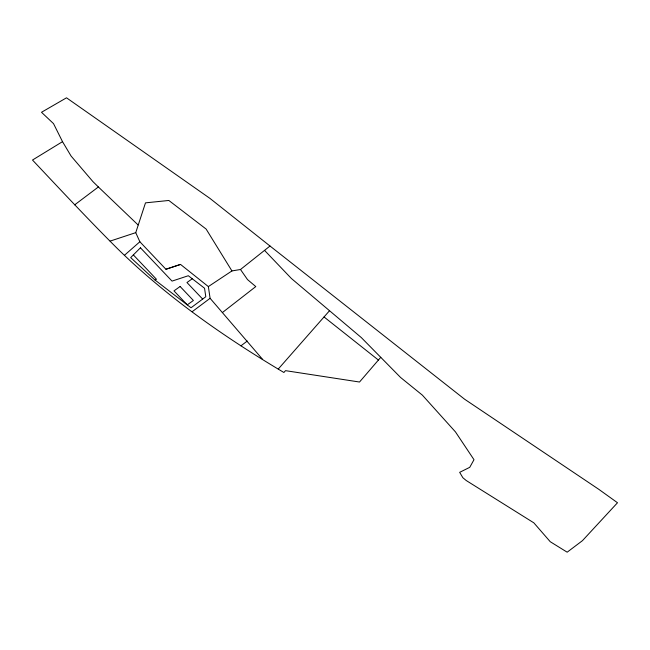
<?xml version="1.0" encoding="UTF-8"?>
<svg xmlns="http://www.w3.org/2000/svg" width="650" height="650" viewBox="0 0 650 650"><rect width="100%" height="100%" fill="white"/><g stroke="black" fill="none" stroke-linecap="round" stroke-linejoin="round"><path stroke-width="0.97" d="M139.864 241.776L135.752 232.643L145.494 202.857L168.838 200.468L206.123 229.06L231.936 270.936L240.492 269.498L270.01 246.025L464.596 399.206L598.731 489.279L617.5 502.751L582.449 540.662L567.166 552.191L550.249 541.718L533.829 522.836L466.221 480.521L462.849 477.709L459.664 472.331L469.747 467.326L473.996 459.704L455.455 431.892L422.386 395.151L400.571 377.463L361.303 337.569L291.395 278.493L264.542 250.38M380.778 357.297L359.515 382.029L285.512 370.654L283.896 372.491C224.38 337.139 167.107 297.156 117.504 248.666C88.498 219.765 60.58 189.824 32.5 160.038L62.514 141.659L53.519 123.63L41.502 112.279L66.511 97.809L209.926 198.372L270.01 246.025M278.289 369.013L329.526 310.716M124.516 255.239L139.864 241.759L165.929 269.271L180.521 264.42L208.357 286.585L210.096 298.301L262.446 359.182M222.373 312.577L255.791 286.577L247.504 279.581L240.492 269.498M240.939 345.832L247.268 341.039M74.653 204.864L98.377 186.972L138.06 224.932M192.148 311.724L210.096 298.301M155.179 280.158L156.439 279.256L133.356 254.914M192.262 278.761L186.964 282.531L202.662 299.081M208.357 286.585L231.936 270.936M110.151 241.093L135.752 232.643M165.929 269.246L180.521 264.42M324.041 316.964L378.414 360.051M98.377 186.972L92.934 181.626L71.086 156.049L62.514 141.659M140.441 247.788L130.683 257.603L154.635 279.736L191.027 307.775L205.798 296.733L204.539 288.226L188.313 275.73L172.039 281.109L140.441 247.788M180.123 286.504L173.981 290.875L187.249 304.866L193.391 300.495L180.123 286.504"/></g></svg>
